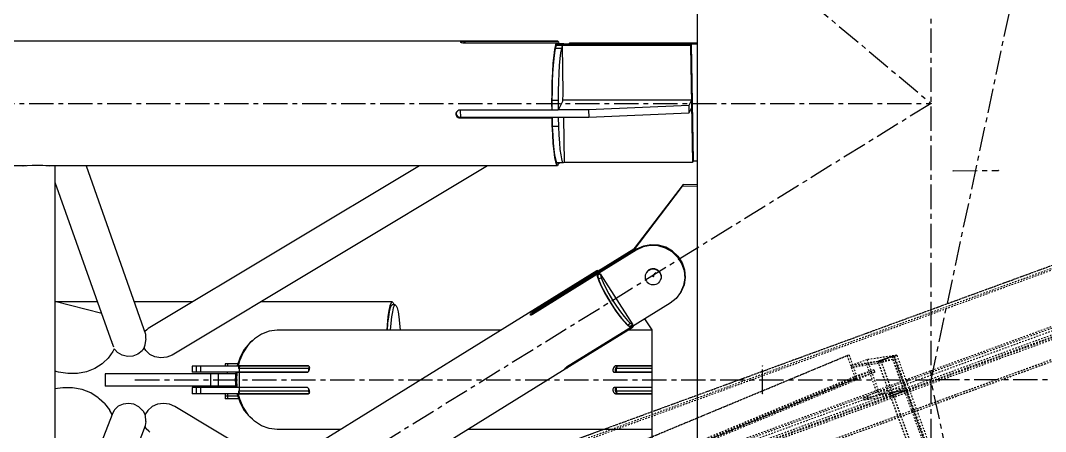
# Model space of a CAD drawing. Header units: millimetres. Extents: x 5143 to 30813, y 232 to 21408.
# Drawn here: x 11543.5 to 11877.3, y 4243.5 to 4377.2 of the extents above; entities that cross this region are included whole.
import ezdxf

# ---------------------------------------------------------------- set-up
doc = ezdxf.new("R2010")
doc.units = ezdxf.units.MM
doc.header["$LTSCALE"] = 0.25
for name, pattern in [('CENTER', [50.8, 31.75, -6.35, 6.35, -6.35]), ('XKITLINE00', [0]), ('XKITLINE02', [4, 2, -2]), ('XKITLINE03', [6, 3, -1, 1, -1])]:
    doc.linetypes.add(name, pattern=pattern)

msp = doc.modelspace()

# ---------------------------------------------------------------- linework, layer by layer
at = {"color": 8, "linetype": 'CENTER'}
for p, q in [((10096.38, 5810.27), (11840, 4350.27)), ((11840, 3985.69), (11840, 5629.8)), ((11840, 4260.27), (12015, 5080.27)), ((10454.12, 4350.27), (11840, 4350.27)), ((11840, 4350.27), (11549.01, 4170.27)), ((11847.12, 4328.32), (11861.95, 4328.45)), ((11749.54, 4293.9), (11750.17, 4295.13)), ((11614.69, 4264.77), (11614.69, 4255.77)), ((11785.15, 4255.77), (11785.15, 4264.77)), ((11580.85, 4260.27), (11840, 4260.27)), ((12015, 3440.27), (11840, 4260.27)), ((12370, 4260.27), (11840, 4260.27))]:
    msp.add_line(p, q, dxfattribs=at)
at = {"color": 8, "linetype": 'XKITLINE00'}
for p, q in [((11763.8, 4402.03), (11763.8, 4116.03)), ((11718.31, 4370.57), (10454.12, 4370.57)), ((11686.84, 4370.3), (11686.76, 4370.27)), ((11686.76, 4370.27), (11686.78, 4370.17)), ((11686.88, 4370.09), (11686.78, 4370.17)), ((11687, 4370.32), (11686.84, 4370.3)), ((11687.07, 4370.01), (11686.88, 4370.09)), ((11687.24, 4370.35), (11687, 4370.32)), ((11687.33, 4369.96), (11687.07, 4370.01)), ((11687.54, 4370.37), (11687.24, 4370.35)), ((11687.64, 4369.92), (11687.33, 4369.96)), ((11687.88, 4370.38), (11687.54, 4370.37)), ((11687.99, 4369.91), (11687.64, 4369.92)), ((11688.23, 4370.38), (11687.88, 4370.38)), ((11687.88, 4370.38), (11687.89, 4369.91)), ((11717.86, 4369.91), (11687.99, 4369.91)), ((11718.1, 4370.38), (11688.23, 4370.38)), ((11688.23, 4370.38), (11688.24, 4369.91)), ((11717.67, 4369.35), (11717.38, 4367.86)), ((11717.86, 4369.91), (11717.67, 4369.35)), ((11717.86, 4369.91), (11717.88, 4369.09)), ((11761.93, 4369.5), (11717.87, 4369.5)), ((11718.31, 4370.57), (11718.1, 4370.38)), ((11718.1, 4370.38), (11718.12, 4369.56)), ((11718.4, 4369.64), (11718.11, 4369.55)), ((11718.11, 4369.55), (11718.11, 4369.5)), ((11720.1, 4369.55), (11718.11, 4369.55)), ((11718.63, 4370.27), (11718.31, 4370.57)), ((11720.4, 4369.64), (11718.4, 4369.64)), ((11718.63, 4370.27), (11718.84, 4369.64)), ((11720.4, 4369.64), (11720.1, 4369.55)), ((11720.1, 4369.55), (11720.1, 4369.5)), ((11720.4, 4369.64), (11720.49, 4369.5)), ((11722.27, 4369.85), (11722.09, 4369.5)), ((11763.8, 4369.5), (11722.09, 4369.5)), ((11763.8, 4369.85), (11722.27, 4369.85)), ((11761.93, 4369.5), (11761.7, 4369.06)), ((11761.93, 4369.5), (11762.54, 4331.49)), ((11717.11, 4365.83), (11716.89, 4363.32)), ((11717.38, 4367.86), (11717.11, 4365.83)), ((11717.36, 4366.71), (11717.14, 4364.85)), ((11717.62, 4368.14), (11717.36, 4366.71)), ((11717.88, 4369.12), (11717.62, 4368.14)), ((11719.61, 4368.14), (11717.62, 4368.14)), ((11719.88, 4369.12), (11717.88, 4369.12)), ((11719.36, 4366.71), (11719.13, 4364.85)), ((11719.61, 4368.14), (11719.36, 4366.71)), ((11719.88, 4369.12), (11719.61, 4368.14)), ((11719.88, 4369.12), (11720.12, 4353.75)), ((11761.7, 4369.06), (11719.88, 4369.06)), ((11761.7, 4369.06), (11762.32, 4331.05)), ((11716.89, 4363.32), (11716.7, 4360.42)), ((11716.94, 4362.62), (11716.78, 4360.08)), ((11717.14, 4364.85), (11716.94, 4362.62)), ((11718.93, 4362.62), (11718.77, 4360.08)), ((11719.13, 4364.85), (11718.93, 4362.62)), ((11716.7, 4360.42), (11716.56, 4357.22)), ((11716.78, 4360.08), (11716.65, 4357.28)), ((11718.77, 4360.08), (11718.65, 4357.28)), ((11716.56, 4357.22), (11716.48, 4353.8)), ((11716.65, 4357.28), (11716.57, 4354.31)), ((11718.65, 4357.28), (11718.57, 4354.31)), ((11716.48, 4353.8), (11716.45, 4350.27)), ((11716.57, 4354.31), (11716.54, 4351.23)), ((11718.57, 4354.31), (11718.53, 4351.23)), ((11720.12, 4353.75), (11719.94, 4350.85)), ((11716.45, 4350.27), (11716.47, 4348.08)), ((11716.54, 4351.23), (11716.55, 4348.12)), ((11718.53, 4351.23), (11716.54, 4351.23)), ((11718.53, 4351.23), (11718.54, 4348.12)), ((11719.94, 4350.85), (11718.54, 4348.12)), ((11761.99, 4351.29), (11719.97, 4351.29)), ((11761.09, 4349.54), (11728.5, 4348.13)), ((11761.99, 4351.29), (11761.09, 4349.54)), ((11761.09, 4349.54), (11761.13, 4347.08)), ((11761.99, 4351.29), (11762.03, 4348.83)), ((11685.3, 4347.08), (11685.26, 4346.75)), ((11685.26, 4346.75), (11685.32, 4346.39)), ((11685.44, 4347.4), (11685.3, 4347.08)), ((11685.32, 4346.39), (11685.46, 4346.07)), ((11685.41, 4347.28), (11685.37, 4346.95)), ((11685.37, 4346.95), (11685.42, 4346.6)), ((11685.49, 4347.47), (11685.41, 4347.28)), ((11685.42, 4346.6), (11685.56, 4346.28)), ((11685.65, 4347.68), (11685.44, 4347.4)), ((11685.46, 4346.07), (11685.68, 4345.8)), ((11685.56, 4346.28), (11685.78, 4346.01)), ((11685.92, 4347.9), (11685.65, 4347.68)), ((11685.96, 4345.6), (11685.68, 4345.8)), ((11686.07, 4345.8), (11685.78, 4346.01)), ((11686.25, 4348.03), (11685.92, 4347.9)), ((11686.4, 4345.67), (11686.07, 4345.8)), ((11686.6, 4348.08), (11686.25, 4348.03)), ((11716.47, 4348.08), (11686.6, 4348.08)), ((11686.68, 4348.08), (11686.72, 4345.67)), ((11716.55, 4348.23), (11716.47, 4348.08)), ((11716.55, 4348.13), (11716.5, 4348.13)), ((11718.54, 4348.12), (11716.55, 4348.12)), ((11728.5, 4348.13), (11718.54, 4348.13)), ((11728.5, 4348.13), (11728.54, 4345.67)), ((11761.13, 4347.08), (11728.54, 4345.67)), ((11762.03, 4348.83), (11761.13, 4347.08)), ((11686.29, 4345.46), (11685.96, 4345.6)), ((11686.4, 4345.67), (11686.29, 4345.46)), ((11686.64, 4345.42), (11686.29, 4345.46)), ((11686.74, 4345.63), (11686.4, 4345.67)), ((11686.74, 4345.63), (11686.64, 4345.42)), ((11716.51, 4345.42), (11686.64, 4345.42)), ((11718.58, 4345.67), (11686.72, 4345.67)), ((11716.59, 4345.63), (11686.74, 4345.63)), ((11688.39, 4345.67), (11688.39, 4345.63)), ((11716.59, 4345.57), (11716.51, 4345.42)), ((11716.51, 4345.42), (11716.56, 4343.33)), ((11716.56, 4343.33), (11716.7, 4340.12)), ((11716.59, 4345.67), (11716.59, 4345.66)), ((11718.58, 4345.66), (11716.59, 4345.66)), ((11716.59, 4345.66), (11716.67, 4342.72)), ((11718.67, 4342.72), (11716.67, 4342.72)), ((11716.67, 4342.72), (11716.81, 4339.96)), ((11728.54, 4345.67), (11718.58, 4345.67)), ((11718.58, 4345.67), (11718.58, 4345.66)), ((11718.58, 4345.66), (11718.67, 4342.72)), ((11718.67, 4342.72), (11718.8, 4339.96)), ((11720.26, 4345.67), (11720.49, 4330.99)), ((11716.7, 4340.12), (11716.89, 4337.23)), ((11716.81, 4339.96), (11716.98, 4337.47)), ((11718.8, 4339.96), (11718.97, 4337.47)), ((11716.89, 4337.23), (11717.11, 4334.72)), ((11716.98, 4337.47), (11717.18, 4335.31)), ((11718.97, 4337.47), (11719.17, 4335.31)), ((11717.11, 4334.72), (11717.38, 4332.69)), ((11717.18, 4335.31), (11717.41, 4333.53)), ((11717.38, 4332.69), (11717.67, 4331.2)), ((11717.41, 4333.53), (11717.67, 4332.18)), ((11719.17, 4335.31), (11719.4, 4333.53)), ((11719.4, 4333.53), (11719.66, 4332.18)), ((11545.39, 4329.97), (11307.45, 4329.97)), ((11544.28, 4329.87), (11543.67, 4329.97)), ((11544.55, 4329.91), (11544.14, 4329.97)), ((11544.4, 4329.89), (11544.28, 4329.87)), ((11545.66, 4330), (11544.4, 4329.89)), ((11547.25, 4330.06), (11545.66, 4330)), ((11549.01, 4330.07), (11547.25, 4330.06)), ((11550.77, 4330.03), (11549.01, 4330.07)), ((11552.36, 4329.94), (11550.77, 4330.03)), ((11718.31, 4329.97), (11551.75, 4329.97)), ((11553.05, 4329.87), (11552.36, 4329.94)), ((11553.3, 4329.95), (11552.79, 4329.9)), ((11553.62, 4329.93), (11553.05, 4329.87)), ((11553.45, 4329.97), (11553.3, 4329.95)), ((11553.87, 4329.97), (11553.62, 4329.93)), ((11554.71, 4329.97), (11554.71, 4190.31)), ((11564.85, 4329.97), (11584.24, 4275.16)), ((11673.41, 4329.97), (11585.09, 4276.97)), ((11695.56, 4329.97), (11592.89, 4268.35)), ((11717.67, 4332.18), (11717.94, 4331.3)), ((11717.67, 4331.2), (11717.98, 4330.28)), ((11717.94, 4331.3), (11718.22, 4330.9)), ((11718.31, 4329.97), (11717.98, 4330.28)), ((11720.21, 4330.9), (11718.22, 4330.9)), ((11718.51, 4330.17), (11718.31, 4329.97)), ((11718.49, 4330.9), (11718.51, 4330.17)), ((11718.75, 4330.64), (11718.5, 4330.64)), ((11718.74, 4330.9), (11718.75, 4330.64)), ((11718.84, 4330.9), (11718.75, 4330.64)), ((11719.66, 4332.18), (11719.93, 4331.3)), ((11719.93, 4331.3), (11720.21, 4330.9)), ((11720.49, 4330.99), (11720.21, 4330.9)), ((11762.32, 4331.05), (11720.49, 4331.05)), ((11762.54, 4331.49), (11762.32, 4331.05)), ((11763.8, 4331.49), (11762.54, 4331.49)), ((11554.71, 4324.69), (11573.2, 4272.43)), ((11759.26, 4323.87), (11742.27, 4301.64)), ((11758.99, 4323.35), (11742.52, 4301.79)), ((11759.26, 4323.87), (11758.99, 4323.35)), ((11763.8, 4323.27), (11758.99, 4323.35)), ((11763.8, 4323.8), (11759.26, 4323.87)), ((11744.13, 4302.79), (11710.35, 4281.89)), ((11744, 4302.52), (11731.17, 4294.59)), ((11743.22, 4302.88), (11731.8, 4295.81)), ((11742.96, 4302.54), (11732.49, 4296.06)), ((11746.23, 4303.55), (11744, 4302.52)), ((11744.13, 4302.79), (11744, 4302.52)), ((11746.36, 4303.81), (11744.13, 4302.79)), ((11748.65, 4304.02), (11746.23, 4303.55)), ((11746.36, 4303.81), (11746.23, 4303.55)), ((11748.78, 4304.28), (11746.36, 4303.81)), ((11751.12, 4303.9), (11748.65, 4304.02)), ((11751.25, 4304.16), (11748.78, 4304.28)), ((11753.5, 4303.2), (11751.12, 4303.9)), ((11753.63, 4303.46), (11751.25, 4304.16)), ((11755.65, 4301.95), (11753.5, 4303.2)), ((11755.78, 4302.22), (11753.63, 4303.46)), ((11757.44, 4300.24), (11755.65, 4301.95)), ((11757.58, 4300.51), (11755.78, 4302.22)), ((11757.44, 4300.24), (11758.78, 4298.17)), ((11757.58, 4300.51), (11758.91, 4298.43)), ((11731.14, 4295.75), (11611.31, 4221.62)), ((11731.14, 4295.75), (11731.08, 4295.24)), ((11731.42, 4295.9), (11731.14, 4295.75)), ((11732.13, 4295.73), (11731.29, 4295.21)), ((11731.42, 4295.9), (11731.6, 4295.63)), ((11732.3, 4296.06), (11731.46, 4295.54)), ((11731.78, 4295.78), (11731.58, 4295.65)), ((11731.8, 4295.81), (11731.75, 4295.72)), ((11732.13, 4295.73), (11732.11, 4295.45)), ((11732.19, 4295.93), (11732.13, 4295.73)), ((11732.3, 4296.06), (11732.19, 4295.93)), ((11732.45, 4296.12), (11732.3, 4296.06)), ((11732.45, 4296.12), (11732.71, 4295.72)), ((11747.74, 4295.77), (11747.41, 4295.4)), ((11748.07, 4295.94), (11747.67, 4295.63)), ((11748.14, 4296.08), (11747.74, 4295.77)), ((11748.52, 4296.16), (11748.07, 4295.94)), ((11748.14, 4296.08), (11748.07, 4295.94)), ((11748.59, 4296.3), (11748.14, 4296.08)), ((11749.01, 4296.29), (11748.52, 4296.16)), ((11749.08, 4296.43), (11748.59, 4296.3)), ((11749.52, 4296.32), (11749.01, 4296.29)), ((11749.59, 4296.46), (11749.08, 4296.43)), ((11750.02, 4296.26), (11749.52, 4296.32)), ((11750.09, 4296.4), (11749.59, 4296.46)), ((11750.5, 4296.09), (11750.02, 4296.26)), ((11750.58, 4296.23), (11750.09, 4296.4)), ((11750.95, 4295.84), (11750.5, 4296.09)), ((11751.02, 4295.98), (11750.58, 4296.23)), ((11751.33, 4295.51), (11750.95, 4295.84)), ((11751.4, 4295.65), (11751.02, 4295.98)), ((11758.78, 4298.17), (11759.58, 4295.84)), ((11758.91, 4298.43), (11759.71, 4296.1)), ((11759.58, 4295.84), (11759.79, 4293.4)), ((11759.71, 4296.1), (11759.93, 4293.66)), ((11731.08, 4295.24), (11710.13, 4282.27)), ((11731.18, 4294.55), (11710.23, 4281.58)), ((11731.24, 4294.71), (11710.28, 4281.75)), ((11731.08, 4295.24), (11731.32, 4294.87)), ((11731.24, 4294.71), (11731.17, 4294.59)), ((11731.17, 4294.59), (11731.39, 4294.26)), ((11731.18, 4294.55), (11731.3, 4294.01)), ((11731.18, 4294.55), (11731.37, 4294.25)), ((11732.11, 4295.45), (11731.28, 4294.93)), ((11731.29, 4295.21), (11731.28, 4294.93)), ((11731.28, 4294.93), (11731.32, 4294.87)), ((11731.35, 4295.41), (11731.29, 4295.21)), ((11731.3, 4294.01), (11731.81, 4292.55)), ((11731.46, 4295.54), (11731.35, 4295.41)), ((11732.21, 4294.77), (11731.37, 4294.25)), ((11731.37, 4294.25), (11731.74, 4293.02)), ((11732.58, 4293.54), (11731.74, 4293.02)), ((11731.74, 4293.02), (11732.37, 4291.47)), ((11731.81, 4292.55), (11732.59, 4290.8)), ((11732.11, 4295.45), (11732.16, 4295.39)), ((11732.21, 4294.77), (11742.88, 4278.17)), ((11732.21, 4294.77), (11732.58, 4293.54)), ((11732.58, 4293.54), (11733.21, 4291.98)), ((11746.94, 4294.35), (11746.88, 4293.85)), ((11746.88, 4293.85), (11746.92, 4293.35)), ((11746.92, 4293.35), (11747.06, 4292.87)), ((11747.09, 4294.82), (11746.94, 4294.35)), ((11747.06, 4292.87), (11747.29, 4292.41)), ((11747.34, 4295.26), (11747.09, 4294.82)), ((11747.29, 4292.41), (11747.6, 4292.02)), ((11747.67, 4295.63), (11747.34, 4295.26)), ((11751.33, 4295.51), (11751.65, 4295.11)), ((11751.4, 4295.65), (11751.72, 4295.25)), ((11751.84, 4292.7), (11751.59, 4292.27)), ((11751.72, 4295.25), (11751.65, 4295.11)), ((11751.65, 4295.11), (11751.88, 4294.66)), ((11751.72, 4295.25), (11751.95, 4294.8)), ((11752, 4293.18), (11751.84, 4292.7)), ((11751.91, 4292.84), (11751.84, 4292.7)), ((11751.88, 4294.66), (11752.02, 4294.18)), ((11752.07, 4293.32), (11751.91, 4292.84)), ((11751.95, 4294.8), (11752.09, 4294.32)), ((11752.06, 4293.68), (11752, 4293.18)), ((11752.02, 4294.18), (11752.06, 4293.68)), ((11752.13, 4293.81), (11752.07, 4293.32)), ((11752.09, 4294.32), (11752.13, 4293.81)), ((11759.79, 4293.4), (11759.41, 4290.99)), ((11759.93, 4293.66), (11759.55, 4291.25)), ((11732.37, 4291.47), (11733.23, 4289.67)), ((11732.59, 4290.8), (11733.59, 4288.83)), ((11733.21, 4291.98), (11734.07, 4290.19)), ((11733.23, 4289.67), (11734.28, 4287.73)), ((11734.07, 4290.19), (11735.12, 4288.25)), ((11747.99, 4291.68), (11747.6, 4292.02)), ((11748.43, 4291.43), (11747.99, 4291.68)), ((11748.92, 4291.27), (11748.43, 4291.43)), ((11749.42, 4291.2), (11748.92, 4291.27)), ((11749.93, 4291.24), (11749.42, 4291.2)), ((11750.42, 4291.37), (11749.93, 4291.24)), ((11750.87, 4291.59), (11750.42, 4291.37)), ((11751.27, 4291.89), (11750.87, 4291.59)), ((11751.59, 4292.27), (11751.27, 4291.89)), ((11759.41, 4290.99), (11758.46, 4288.75)), ((11759.55, 4291.25), (11758.59, 4289.01)), ((11569.94, 4281.87), (11554.71, 4285.76)), ((11733.59, 4288.83), (11734.76, 4286.76)), ((11734.28, 4287.73), (11735.46, 4285.73)), ((11734.76, 4286.76), (11736.05, 4284.67)), ((11735.12, 4288.25), (11736.3, 4286.25)), ((11735.46, 4285.73), (11736.72, 4283.77)), ((11736.3, 4286.25), (11737.56, 4284.29)), ((11756.99, 4286.81), (11755.08, 4285.28)), ((11758.46, 4288.75), (11756.99, 4286.81)), ((11758.59, 4289.01), (11758.46, 4288.75)), ((11568.59, 4285.67), (11555.03, 4285.67)), ((11599.6, 4285.67), (11580.52, 4285.67)), ((11664.5, 4285.67), (11621.75, 4285.67)), ((11663.45, 4282.91), (11663.14, 4280.82)), ((11663.58, 4282.47), (11663.3, 4280.8)), ((11663.79, 4284.43), (11663.45, 4282.91)), ((11663.88, 4283.69), (11663.58, 4282.47)), ((11664.14, 4285.36), (11663.79, 4284.43)), ((11664.19, 4284.43), (11663.88, 4283.69)), ((11664.5, 4285.67), (11664.14, 4285.36)), ((11664.5, 4284.67), (11664.19, 4284.43)), ((11664.58, 4282.47), (11664.3, 4280.8)), ((11664.86, 4285.36), (11664.5, 4285.67)), ((11665.5, 4284.67), (11664.5, 4284.67)), ((11664.87, 4283.69), (11664.58, 4282.47)), ((11664.86, 4285.36), (11665.12, 4284.67)), ((11665.18, 4284.43), (11664.87, 4283.69)), ((11665.5, 4284.67), (11665.18, 4284.43)), ((11665.81, 4284.43), (11665.5, 4284.67)), ((11665.81, 4284.43), (11666.12, 4283.69)), ((11666.12, 4283.69), (11666.42, 4282.47)), ((11666.42, 4282.47), (11666.7, 4280.8)), ((11736.05, 4284.67), (11737.38, 4282.68)), ((11736.72, 4283.77), (11737.99, 4281.95)), ((11737.38, 4282.68), (11738.7, 4280.88)), ((11737.56, 4284.29), (11738.83, 4282.47)), ((11738.83, 4282.47), (11740.06, 4280.88)), ((11755.08, 4285.28), (11742.26, 4277.35)), ((11663.14, 4280.82), (11662.87, 4278.24)), ((11663.3, 4280.8), (11663.05, 4278.72)), ((11664.3, 4280.8), (11664.04, 4278.72)), ((11666.7, 4280.8), (11666.95, 4278.72)), ((11709.44, 4281.68), (11709.43, 4281.54)), ((11709.43, 4281.54), (11709.49, 4281.44)), ((11709.46, 4281.72), (11709.44, 4281.68)), ((11709.54, 4281.82), (11709.46, 4281.72)), ((11709.62, 4281.39), (11709.49, 4281.44)), ((11709.7, 4281.97), (11709.54, 4281.82)), ((11709.79, 4281.4), (11709.62, 4281.39)), ((11709.91, 4282.12), (11709.7, 4281.97)), ((11710, 4281.47), (11709.79, 4281.4)), ((11709.97, 4281.55), (11709.82, 4281.41)), ((11710.13, 4282.27), (11709.91, 4282.12)), ((11709.91, 4282.12), (11710.17, 4281.71)), ((11710.17, 4281.71), (11709.97, 4281.55)), ((11710.23, 4281.58), (11710, 4281.47)), ((11710.13, 4282.27), (11710.36, 4281.91)), ((11710.3, 4281.79), (11710.17, 4281.71)), ((11710.35, 4281.89), (11710.28, 4281.75)), ((11710.28, 4281.75), (11710.32, 4281.64)), ((11737.99, 4281.95), (11739.22, 4280.36)), ((11738.7, 4280.88), (11739.94, 4279.37)), ((11739.22, 4280.36), (11740.34, 4279.07)), ((11739.94, 4279.37), (11741.02, 4278.22)), ((11740.06, 4280.88), (11741.18, 4279.59)), ((11741.29, 4278.15), (11740.34, 4279.07)), ((11742.13, 4278.67), (11741.18, 4279.59)), ((11746.73, 4280.12), (11749.03, 4276.53)), ((11584.62, 4276.57), (11583.95, 4276)), ((11585.09, 4276.97), (11584.62, 4276.57)), ((11624.49, 4276.11), (11621.99, 4275.2)), ((11742.92, 4277.42), (11623.09, 4203.29)), ((11627.08, 4276.42), (11624.49, 4276.11)), ((11699.9, 4276.42), (11627.08, 4276.42)), ((11662.87, 4278.24), (11662.73, 4276.42)), ((11663.05, 4278.72), (11662.84, 4276.42)), ((11664.04, 4278.72), (11663.84, 4276.42)), ((11666.95, 4278.72), (11667.16, 4276.42)), ((11742.23, 4277.36), (11721.27, 4264.39)), ((11742.63, 4277.26), (11721.68, 4264.3)), ((11741.91, 4277.49), (11741.02, 4278.22)), ((11742.13, 4278.67), (11741.29, 4278.15)), ((11742.04, 4277.65), (11741.29, 4278.15)), ((11749.03, 4276.42), (11741.32, 4276.42)), ((11742.23, 4277.36), (11741.91, 4277.49)), ((11742.88, 4278.17), (11742.04, 4277.65)), ((11742.04, 4277.65), (11742.23, 4277.36)), ((11742.05, 4277.66), (11742.26, 4277.35)), ((11742.88, 4278.17), (11742.13, 4278.67)), ((11742.22, 4277.41), (11742.2, 4277.4)), ((11742.49, 4277.49), (11742.63, 4277.26)), ((11742.92, 4277.42), (11742.63, 4277.26)), ((11742.96, 4277.78), (11742.92, 4277.42)), ((11749.03, 4276.53), (11749.03, 4238.44)), ((11573.18, 4272.7), (11573.2, 4272.43)), ((11573.2, 4272.43), (11573.76, 4271)), ((11584.26, 4273.67), (11583.96, 4271.84)), ((11584.24, 4275.16), (11584.24, 4273.88)), ((11584.24, 4273.88), (11584.26, 4273.67)), ((11619.7, 4273.7), (11617.68, 4271.69)), ((11619.06, 4273.07), (11618.14, 4272.33)), ((11621.99, 4275.2), (11619.7, 4273.7)), ((11573.58, 4269.53), (11572.07, 4267.4)), ((11573.64, 4269.71), (11573.58, 4269.53)), ((11574.02, 4270.4), (11573.64, 4269.71)), ((11573.95, 4270.53), (11574.09, 4270.32)), ((11574.09, 4270.32), (11574.23, 4270.16)), ((11574.23, 4270.16), (11575.08, 4269.18)), ((11576.56, 4268.29), (11575.08, 4269.18)), ((11583.1, 4269.77), (11581.71, 4268.67)), ((11583.37, 4270.16), (11583.1, 4269.77)), ((11583.66, 4270.57), (11583.37, 4270.16)), ((11583.93, 4271.61), (11583.66, 4270.57)), ((11583.69, 4270.69), (11584.21, 4269.85)), ((11583.96, 4271.84), (11583.93, 4271.61)), ((11584.38, 4269.71), (11584.21, 4269.85)), ((11585.56, 4268.6), (11584.38, 4269.71)), ((11616.03, 4269.25), (11614.8, 4266.46)), ((11616.37, 4270.19), (11614.97, 4267.67)), ((11617.68, 4271.69), (11616.03, 4269.25)), ((11618.14, 4272.33), (11616.37, 4270.19)), ((11570.37, 4265.88), (11570.04, 4265.54)), ((11572.07, 4267.4), (11570.37, 4265.88)), ((11578.28, 4267.89), (11576.56, 4268.29)), ((11580.05, 4268.02), (11578.28, 4267.89)), ((11581.71, 4268.67), (11580.05, 4268.02)), ((11587.27, 4267.77), (11585.56, 4268.6)), ((11589.19, 4267.44), (11587.27, 4267.77)), ((11591.12, 4267.64), (11589.19, 4267.44)), ((11592.89, 4268.35), (11591.12, 4267.64)), ((11614.97, 4267.67), (11614.01, 4264.87)), ((11614.8, 4266.46), (11614.41, 4264.87)), ((11615.34, 4267.67), (11614.97, 4267.67)), ((11555.89, 4262.85), (11554.71, 4263.15)), ((11558.94, 4262.33), (11555.89, 4262.85)), ((11562.03, 4262.36), (11558.94, 4262.33)), ((11565, 4262.92), (11562.03, 4262.36)), ((11567.72, 4264), (11565, 4262.92)), ((11570.04, 4265.54), (11567.72, 4264)), ((11599.39, 4264.77), (11599.39, 4262.77)), ((11637.36, 4264.77), (11599.39, 4264.77)), ((11636.97, 4262.77), (11599.39, 4262.77)), ((11600.65, 4264.77), (11600.65, 4262.77)), ((11602.1, 4264.77), (11602.1, 4262.77)), ((11614.25, 4265.57), (11610.09, 4265.57)), ((11610.09, 4265.57), (11610.09, 4264.77)), ((11610.75, 4262.77), (11610.75, 4262.27)), ((11610.9, 4265.57), (11610.9, 4264.77)), ((11613.59, 4262.67), (11613.47, 4261.48)), ((11613.99, 4262.67), (11613.59, 4262.67)), ((11613.99, 4262.67), (11613.79, 4260.27)), ((11636.72, 4262.67), (11613.99, 4262.67)), ((11614.41, 4264.87), (11614.01, 4264.87)), ((11637.14, 4264.87), (11614.41, 4264.87)), ((11614.49, 4264.77), (11614.49, 4263.97)), ((11614.87, 4264.77), (11614.49, 4263.97)), ((11637.23, 4263.97), (11614.49, 4263.97)), ((11617.3, 4264.87), (11617.3, 4264.77)), ((11618.62, 4262.77), (11618.62, 4262.67)), ((11619.29, 4264.87), (11619.29, 4264.77)), ((11636.9, 4262.72), (11636.72, 4262.67)), ((11637.07, 4262.85), (11636.9, 4262.72)), ((11637.22, 4263.05), (11637.07, 4262.85)), ((11637.31, 4264.83), (11637.14, 4264.87)), ((11637.34, 4263.32), (11637.22, 4263.05)), ((11637.5, 4264.55), (11637.23, 4263.97)), ((11637.23, 4263.97), (11637.23, 4263.06)), ((11637.31, 4264.83), (11637.44, 4264.7)), ((11637.37, 4263.43), (11637.34, 4263.32)), ((11637.45, 4263.62), (11637.37, 4263.43)), ((11637.44, 4264.7), (11637.52, 4264.5)), ((11637.53, 4263.93), (11637.45, 4263.62)), ((11637.52, 4264.5), (11637.55, 4264.23)), ((11637.55, 4264.23), (11637.53, 4263.93)), ((11720.79, 4264), (11720.76, 4263.91)), ((11720.76, 4263.91), (11720.8, 4263.85)), ((11720.9, 4264.12), (11720.79, 4264)), ((11720.9, 4263.84), (11720.8, 4263.85)), ((11721.07, 4264.25), (11720.9, 4264.12)), ((11720.94, 4263.85), (11720.9, 4263.84)), ((11721.05, 4263.91), (11720.94, 4263.85)), ((11721.23, 4264.03), (11721.05, 4263.91)), ((11721.27, 4264.39), (11721.07, 4264.25)), ((11721.45, 4264.16), (11721.23, 4264.03)), ((11721.29, 4264.41), (11721.45, 4264.16)), ((11721.68, 4264.3), (11721.45, 4264.16)), ((11721.52, 4264.55), (11721.67, 4264.3)), ((11736.42, 4263.62), (11736.4, 4263.43)), ((11736.4, 4263.43), (11736.41, 4263.32)), ((11736.41, 4263.32), (11736.49, 4263.05)), ((11736.5, 4263.93), (11736.42, 4263.62)), ((11736.49, 4263.05), (11736.6, 4262.85)), ((11736.62, 4264.23), (11736.5, 4263.93)), ((11736.76, 4262.72), (11736.6, 4262.85)), ((11736.78, 4264.5), (11736.62, 4264.23)), ((11737.45, 4262.72), (11736.76, 4262.72)), ((11736.93, 4262.67), (11736.76, 4262.72)), ((11736.97, 4264.7), (11736.78, 4264.5)), ((11749.03, 4262.67), (11736.93, 4262.67)), ((11737.16, 4264.83), (11736.97, 4264.7)), ((11737.14, 4263.62), (11737.11, 4263.32)), ((11737.11, 4263.32), (11737.12, 4263.26)), ((11737.12, 4263.26), (11737.18, 4263.05)), ((11737.22, 4263.93), (11737.14, 4263.62)), ((11737.35, 4264.87), (11737.16, 4264.83)), ((11737.88, 4264.83), (11737.16, 4264.83)), ((11737.18, 4263.05), (11737.3, 4262.85)), ((11737.34, 4264.23), (11737.22, 4263.93)), ((11737.45, 4262.72), (11737.3, 4262.85)), ((11737.5, 4264.5), (11737.34, 4264.23)), ((11749.03, 4264.87), (11737.35, 4264.87)), ((11737.81, 4264.77), (11737.43, 4263.97)), ((11749.03, 4263.97), (11737.43, 4263.97)), ((11737.43, 4263.97), (11737.43, 4262.77)), ((11749.03, 4262.77), (11737.43, 4262.77)), ((11737.62, 4262.67), (11737.45, 4262.72)), ((11737.69, 4264.7), (11737.5, 4264.5)), ((11737.88, 4264.83), (11737.69, 4264.7)), ((11749.03, 4264.77), (11737.81, 4264.77)), ((11738.07, 4264.87), (11737.88, 4264.83)), ((11571.11, 4262.27), (11571.11, 4258.27)), ((11610.62, 4262.27), (11571.11, 4262.27)), ((11605.34, 4262.27), (11605.34, 4258.27)), ((11607.85, 4262.27), (11607.85, 4258.27)), ((11613.55, 4262.27), (11610.62, 4262.27)), ((11613.47, 4261.48), (11613.43, 4260.27)), ((11613.43, 4260.27), (11613.47, 4259.07)), ((11613.89, 4261.48), (11613.47, 4261.48)), ((11613.89, 4259.07), (11613.47, 4259.07)), ((11613.47, 4259.07), (11613.59, 4257.87)), ((11613.79, 4260.27), (11613.99, 4257.87)), ((11557.27, 4257.74), (11554.71, 4257.34)), ((11560.47, 4257.71), (11557.27, 4257.74)), ((11563.56, 4257.13), (11560.47, 4257.71)), ((11566.37, 4256.04), (11563.56, 4257.13)), ((11568.77, 4254.5), (11566.37, 4256.04)), ((11613.55, 4258.27), (11571.11, 4258.27)), ((11599.39, 4257.77), (11599.39, 4255.77)), ((11636.97, 4257.77), (11599.39, 4257.77)), ((11600.65, 4255.77), (11599.39, 4255.77)), ((11600.65, 4257.77), (11600.65, 4255.77)), ((11614.87, 4255.77), (11600.65, 4255.77)), ((11602.1, 4257.77), (11602.1, 4255.77)), ((11610.09, 4255.77), (11610.09, 4254.97)), ((11610.75, 4258.27), (11610.75, 4257.77)), ((11610.9, 4255.77), (11610.9, 4254.97)), ((11613.99, 4257.87), (11613.59, 4257.87)), ((11636.72, 4257.87), (11613.99, 4257.87)), ((11614.41, 4255.67), (11614.01, 4255.67)), ((11614.01, 4255.67), (11614.97, 4252.88)), ((11637.14, 4255.67), (11614.41, 4255.67)), ((11614.41, 4255.67), (11614.8, 4254.09)), ((11637.23, 4256.58), (11614.49, 4256.58)), ((11614.49, 4256.58), (11614.49, 4255.77)), ((11614.49, 4256.58), (11614.87, 4255.77)), ((11637.36, 4255.77), (11614.87, 4255.77)), ((11617.3, 4255.77), (11617.3, 4255.67)), ((11618.62, 4257.87), (11618.62, 4257.77)), ((11619.29, 4255.77), (11619.29, 4255.67)), ((11636.9, 4257.83), (11636.72, 4257.87)), ((11637.07, 4257.7), (11636.9, 4257.83)), ((11637.07, 4257.7), (11637.22, 4257.5)), ((11637.31, 4255.72), (11637.14, 4255.67)), ((11637.22, 4257.5), (11637.34, 4257.23)), ((11637.23, 4257.49), (11637.23, 4256.58)), ((11637.23, 4256.58), (11637.5, 4256)), ((11637.44, 4255.85), (11637.31, 4255.72)), ((11637.34, 4257.23), (11637.37, 4257.12)), ((11637.37, 4257.12), (11637.45, 4256.93)), ((11637.52, 4256.05), (11637.44, 4255.85)), ((11637.45, 4256.93), (11637.53, 4256.62)), ((11637.55, 4256.32), (11637.52, 4256.05)), ((11637.53, 4256.62), (11637.55, 4256.32)), ((11736.41, 4257.23), (11736.4, 4257.12)), ((11736.4, 4257.12), (11736.42, 4256.93)), ((11736.49, 4257.5), (11736.41, 4257.23)), ((11736.42, 4256.93), (11736.5, 4256.62)), ((11736.6, 4257.7), (11736.49, 4257.5)), ((11736.5, 4256.62), (11736.62, 4256.32)), ((11736.76, 4257.83), (11736.6, 4257.7)), ((11736.62, 4256.32), (11736.78, 4256.05)), ((11736.93, 4257.87), (11736.76, 4257.83)), ((11737.45, 4257.83), (11736.76, 4257.83)), ((11736.78, 4256.05), (11736.97, 4255.85)), ((11749.03, 4257.87), (11736.93, 4257.87)), ((11737.16, 4255.72), (11736.97, 4255.85)), ((11737.12, 4257.29), (11737.11, 4257.23)), ((11737.11, 4257.23), (11737.14, 4256.93)), ((11737.18, 4257.5), (11737.12, 4257.29)), ((11737.14, 4256.93), (11737.22, 4256.62)), ((11737.88, 4255.72), (11737.16, 4255.72)), ((11737.35, 4255.67), (11737.16, 4255.72)), ((11737.3, 4257.7), (11737.18, 4257.5)), ((11737.22, 4256.62), (11737.34, 4256.32)), ((11737.45, 4257.83), (11737.3, 4257.7)), ((11737.34, 4256.32), (11737.5, 4256.05)), ((11749.03, 4255.67), (11737.35, 4255.67)), ((11749.03, 4257.77), (11737.43, 4257.77)), ((11737.43, 4257.77), (11737.43, 4256.58)), ((11749.03, 4256.58), (11737.43, 4256.58)), ((11737.43, 4256.58), (11737.81, 4255.77)), ((11737.62, 4257.87), (11737.45, 4257.83)), ((11737.5, 4256.05), (11737.69, 4255.85)), ((11737.88, 4255.72), (11737.69, 4255.85)), ((11749.03, 4255.77), (11737.81, 4255.77)), ((11738.07, 4255.67), (11737.88, 4255.72)), ((11568.77, 4254.5), (11569.1, 4254.16)), ((11570.87, 4252.64), (11569.1, 4254.16)), ((11570.87, 4252.64), (11572.43, 4250.52)), ((11576.91, 4252.42), (11575.33, 4251.69)), ((11578.66, 4252.65), (11576.91, 4252.42)), ((11580.42, 4252.35), (11578.66, 4252.65)), ((11582.01, 4251.55), (11580.42, 4252.35)), ((11588.12, 4252.37), (11586.36, 4251.58)), ((11590.07, 4252.66), (11588.12, 4252.37)), ((11592.02, 4252.41), (11590.07, 4252.66)), ((11593.79, 4251.66), (11592.02, 4252.41)), ((11614.25, 4254.97), (11610.09, 4254.97)), ((11610.09, 4254.97), (11610.09, 4254.17)), ((11614.25, 4254.97), (11610.09, 4254.97)), ((11614.53, 4254.17), (11610.09, 4254.17)), ((11610.9, 4254.97), (11610.9, 4254.17)), ((11614.8, 4254.09), (11616.03, 4251.3)), ((11615.34, 4252.88), (11614.97, 4252.88)), ((11614.97, 4252.88), (11616.37, 4250.36)), ((11573.31, 4249.05), (11554.71, 4200.86)), ((11572.43, 4250.52), (11572.49, 4250.37)), ((11572.49, 4250.37), (11573.28, 4248.99)), ((11573.35, 4249.14), (11573.31, 4249.05)), ((11574.01, 4250.36), (11573.35, 4249.14)), ((11574.09, 4250.51), (11574.01, 4250.36)), ((11575.33, 4251.69), (11574.09, 4250.51)), ((11583.24, 4250.36), (11582.01, 4251.55)), ((11583.28, 4250.33), (11583.24, 4250.36)), ((11583.28, 4250.33), (11583.98, 4249.11)), ((11583.98, 4249.11), (11584.02, 4248.92)), ((11584.96, 4250.37), (11584.01, 4248.96)), ((11586.36, 4251.58), (11584.96, 4250.37)), ((11627.32, 4231.53), (11593.79, 4251.66)), ((11616.03, 4251.3), (11617.68, 4248.85)), ((11616.37, 4250.36), (11618.14, 4248.22)), ((11584.02, 4248.92), (11584.07, 4248.73)), ((11584.07, 4248.73), (11584.24, 4246.88)), ((11584.26, 4246.77), (11584.1, 4245.43)), ((11584.24, 4246.88), (11584.26, 4246.77)), ((11619.7, 4246.85), (11617.68, 4248.85)), ((11619.06, 4247.48), (11618.14, 4248.22)), ((11621.99, 4245.35), (11619.7, 4246.85)), ((11584.1, 4245.39), (11562.95, 4190.57)), ((11583.99, 4245.1), (11584.36, 4244.36)), ((11584.1, 4245.43), (11584.1, 4245.39)), ((11585.24, 4243.59), (11584.36, 4244.36)), ((11585.57, 4243.3), (11585.24, 4243.59)), ((11624.49, 4244.44), (11621.99, 4245.35)), ((11627.08, 4244.12), (11624.49, 4244.44)), ((11647.69, 4244.12), (11627.08, 4244.12)), ((11749.03, 4244.12), (11689.1, 4244.12))]:
    msp.add_line(p, q, dxfattribs=at)
at = {"color": 3, "linetype": 'XKITLINE02'}
for p, q in [((11883.63, 4299.04), (11640.65, 4210.23)), ((11883.6, 4297.56), (11628.99, 4204.5)), ((11883.77, 4298.19), (11629.44, 4205.23)), ((11883.33, 4298.93), (11733.38, 4244.12)), ((11886.55, 4280.28), (11632.6, 4187.47)), ((11886.91, 4279.85), (11633.27, 4187.15)), ((11894.41, 4279.45), (11640.14, 4186.53)), ((11895.35, 4280.08), (11641.67, 4187.37)), ((11895.46, 4279.26), (11641.69, 4186.52)), ((11894.13, 4280.3), (11763.8, 4232.67)), ((11887.06, 4279), (11763.8, 4233.95)), ((11895.87, 4272.95), (11763.8, 4224.69)), ((11895.92, 4272.94), (11763.8, 4224.66)), ((11897.03, 4272.74), (11763.8, 4224.05)), ((11897.08, 4272.73), (11763.8, 4224.02)), ((11812.65, 4268.16), (11744.98, 4240.02)), ((11813.28, 4268.37), (11745.61, 4240.23)), ((11813.28, 4268.37), (11812.65, 4268.16)), ((11812.65, 4268.16), (11815.37, 4260.64)), ((11813.28, 4268.37), (11815.73, 4261.6)), ((11819.17, 4266.85), (11814.02, 4264.97)), ((11822.64, 4266.28), (11814.02, 4264.97)), ((11827.49, 4266.92), (11818.88, 4265.61)), ((11827.79, 4268.16), (11819.17, 4266.85)), ((11819.17, 4266.85), (11823.27, 4255.58)), ((11827.79, 4268.16), (11822.64, 4266.28)), ((11827.79, 4268.16), (11822.64, 4266.28)), ((11822.7, 4266.29), (11822.64, 4266.28)), ((11822.64, 4266.28), (11865.03, 4149.77)), ((11822.64, 4266.28), (11822.87, 4265.64)), ((11827.22, 4267.94), (11822.7, 4266.29)), ((11822.7, 4266.29), (11865.09, 4149.78)), ((11827.49, 4266.92), (11822.87, 4265.64)), ((11828.07, 4268.07), (11823.61, 4266.43)), ((11823.67, 4266.44), (11823.61, 4266.43)), ((11823.61, 4266.43), (11866, 4149.92)), ((11828.82, 4268.32), (11823.67, 4266.44)), ((11823.67, 4266.44), (11866.06, 4149.93)), ((11828.07, 4268.07), (11827.22, 4267.94)), ((11827.22, 4267.94), (11869.61, 4151.43)), ((11827.49, 4266.92), (11830.87, 4257.65)), ((11828.82, 4268.32), (11827.79, 4268.16)), ((11827.79, 4268.16), (11870.17, 4151.65)), ((11827.79, 4268.16), (11831.89, 4256.89)), ((11828.07, 4268.07), (11870.46, 4151.56)), ((11828.82, 4268.32), (11871.21, 4151.81)), ((11821.4, 4263.53), (11753.73, 4235.39)), ((11821.67, 4262.77), (11754, 4234.63)), ((11814.02, 4264.97), (11814.25, 4264.33)), ((11822.87, 4265.64), (11814.25, 4264.33)), ((11818.88, 4265.61), (11814.25, 4264.33)), ((11821.67, 4262.77), (11815.37, 4260.64)), ((11821.4, 4263.53), (11815.73, 4261.6)), ((11818.88, 4265.61), (11822.25, 4256.34)), ((11821.4, 4263.53), (11821.67, 4262.77)), ((11815.37, 4260.64), (11747.71, 4232.5)), ((11815.73, 4261.6), (11748.07, 4233.46)), ((11822.25, 4256.34), (11817.89, 4254.33)), ((11830.87, 4257.65), (11822.25, 4256.34)), ((11831.89, 4256.89), (11823.27, 4255.58)), ((11830.87, 4257.65), (11826.51, 4255.65)), ((11831.89, 4256.89), (11826.74, 4255.01)), ((11826.51, 4255.65), (11817.89, 4254.33)), ((11817.89, 4254.33), (11818.12, 4253.69)), ((11823.27, 4255.58), (11818.12, 4253.69)), ((11826.74, 4255.01), (11818.12, 4253.69)), ((11826.51, 4255.65), (11826.74, 4255.01))]:
    msp.add_line(p, q, dxfattribs=at)
at = {"color": 1, "linetype": 'XKITLINE03'}
for p, q in [((11870.17, 4151.65), (11827.79, 4268.16)), ((11815.37, 4260.64), (11747.71, 4232.5)), ((11831.89, 4256.89), (11823.27, 4255.58))]:
    msp.add_line(p, q, dxfattribs=at)
at = {"color": 7, "linetype": 'XKITLINE00'}
msp.add_line((11733.38, 4244.12), (11654.42, 4215.27), dxfattribs=at)
at = {"color": 8, "linetype": 'XKITLINE00'}
for centre in [(11840, 4350.27), (11840, 4350.27), (11840, 4350.27), (11847.12, 4328.32), (11861.95, 4328.45), (11749.54, 4293.9), (11750.17, 4295.13), (11614.69, 4264.77), (11785.15, 4264.77), (11580.85, 4260.27), (11840, 4260.27), (11840, 4260.27), (11840, 4260.27), (11840, 4260.27), (11614.69, 4255.77), (11785.15, 4255.77)]:
    msp.add_circle(centre, 0.05, dxfattribs=at)
at = {"color": 1, "linetype": 'XKITLINE00'}
for centre in [(11827.79, 4268.16), (11815.37, 4260.64), (11831.89, 4256.89), (11823.27, 4255.58)]:
    msp.add_circle(centre, 0.05, dxfattribs=at)

doc.saveas('drawing.dxf')
